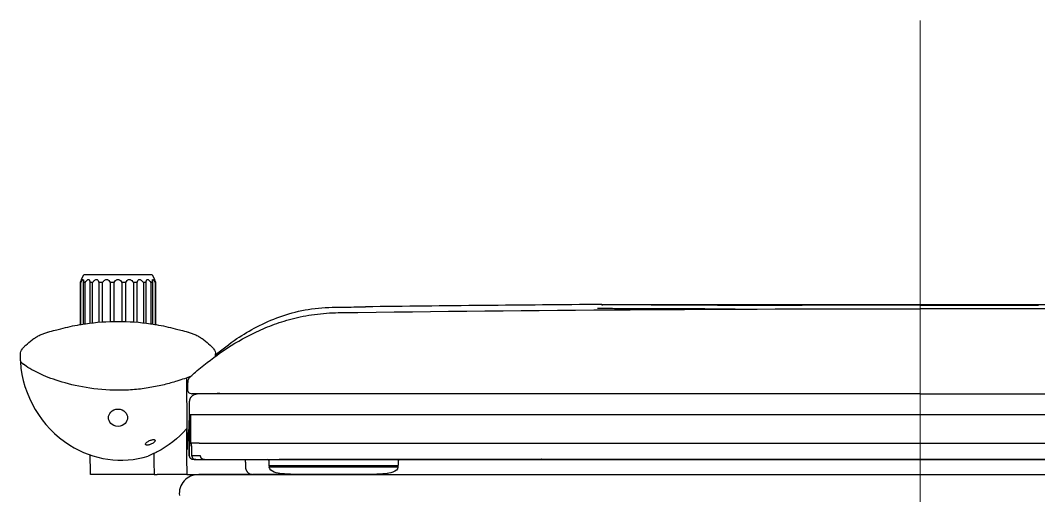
# Model space of a CAD drawing. Header units: millimetres. Extents: x 0 to 1800, y -67 to 2530.
# Drawn here: x 1215.1 to 1483, y 671.1 to 796.2 of the extents above; entities that cross this region are included whole.
import ezdxf
from ezdxf.lldxf.tags import DXFTag

# ---------------------------------------------------------------- set-up
doc = ezdxf.new("R2010")
doc.units = ezdxf.units.MM
for name, color, linetype in [('내부선 및 부속', 4, 'Continuous'), ('외형선', 3, 'Continuous'), ('중심선', 1, 'DASHED')]:
    doc.layers.add(name, color=color, linetype=linetype)
tags = doc.linetypes.add('DASHDOT', pattern=[70, 31, -13, 13, -13]).pattern_tags.tags
tags[10:11] = [DXFTag(74, 4), DXFTag(75, 0), DXFTag(340, '0'), DXFTag(46, 0.0), DXFTag(50, 0.0), DXFTag(44, 0.0), DXFTag(45, 0.0)]
tags[8:9] = [DXFTag(74, 4), DXFTag(75, 0), DXFTag(340, '0'), DXFTag(46, 0.0), DXFTag(50, 0.0), DXFTag(44, 0.0), DXFTag(45, 0.0)]
tags[6:7] = [DXFTag(74, 4), DXFTag(75, 0), DXFTag(340, '0'), DXFTag(46, 0.0), DXFTag(50, 0.0), DXFTag(44, 0.0), DXFTag(45, 0.0)]
tags[4:5] = [DXFTag(74, 4), DXFTag(75, 0), DXFTag(340, '0'), DXFTag(46, 0.0), DXFTag(50, 0.0), DXFTag(44, 0.0), DXFTag(45, 0.0)]
tags = doc.linetypes.add('DASHED', pattern=[25.72, 12.86, -12.86]).pattern_tags.tags
tags[6:7] = [DXFTag(74, 4), DXFTag(75, 0), DXFTag(340, '0'), DXFTag(46, 0.0), DXFTag(50, 0.0), DXFTag(44, 0.0), DXFTag(45, 0.0)]
tags[4:5] = [DXFTag(74, 4), DXFTag(75, 0), DXFTag(340, '0'), DXFTag(46, 0.0), DXFTag(50, 0.0), DXFTag(44, 0.0), DXFTag(45, 0.0)]

msp = doc.modelspace()

# ---------------------------------------------------------------- linework, layer by layer
at = {"layer": '내부선 및 부속', "linetype": 'Continuous'}
for centre, radius, start, end in [((1243.28, 708.15), 28.27, 183.7334, 237.4059), ((1241.52, 705.4), 25, 237.4059, 286.7397)]:
    msp.add_arc(centre, radius, start, end, dxfattribs=at)
for points, degree in [([(1231.16, 727.97), (1231.46, 728.57), (1231.76, 729.17)], 2), ([(1249.76, 729.17), (1250.06, 728.57), (1250.36, 727.97)], 2), ([(1230.81, 727.17), (1230.81, 721.63), (1230.81, 716.09)], 2), ([(1230.98, 716.14), (1230.98, 721.66), (1230.98, 727.17)], 2), ([(1231.7, 727.68), (1231.69, 727.53), (1231.66, 727.35), (1231.61, 727.17)], 3), ([(1231.61, 727.17), (1231.61, 721.7), (1231.61, 716.23)], 2), ([(1231.68, 727.93), (1231.68, 727.94), (1231.67, 727.95), (1231.65, 727.96)], 3), ([(1231.7, 727.89), (1231.71, 727.86), (1231.71, 727.82), (1231.71, 727.77)], 3), ([(1231.71, 727.77), (1231.71, 727.73), (1231.71, 727.68)], 2), ([(1232.1, 716.3), (1232.1, 721.73), (1232.1, 727.17)], 2), ([(1233.31, 727.17), (1233.31, 721.82), (1233.31, 716.46)], 2), ([(1234.08, 716.56), (1234.08, 721.86), (1234.08, 727.17)], 2), ([(1235.74, 727.17), (1235.74, 721.94), (1235.74, 716.72)], 2), ([(1236.7, 716.81), (1236.7, 721.99), (1236.7, 727.17)], 2), ([(1238.66, 727.17), (1238.66, 722.05), (1238.66, 716.92)], 2), ([(1239.73, 716.92), (1239.73, 722.05), (1239.73, 727.17)], 2), ([(1241.78, 727.17), (1241.78, 722.06), (1241.78, 716.96)], 2), ([(1242.85, 716.9), (1242.85, 722.03), (1242.85, 727.17)], 2), ([(1244.81, 727.17), (1244.81, 721.98), (1244.81, 716.8)], 2), ([(1245.77, 716.72), (1245.77, 721.94), (1245.77, 727.17)], 2), ([(1247.43, 727.17), (1247.43, 721.86), (1247.43, 716.56)], 2), ([(1248.2, 716.49), (1248.2, 721.83), (1248.2, 727.17)], 2), ([(1249.41, 727.17), (1249.41, 721.74), (1249.41, 716.32)], 2), ([(1249.81, 727.85), (1249.8, 727.83), (1249.8, 727.8), (1249.8, 727.77)], 3), ([(1249.8, 727.69), (1249.8, 727.73), (1249.8, 727.77)], 2), ([(1249.81, 727.86), (1249.82, 727.91), (1249.83, 727.95), (1249.86, 727.96)], 3), ([(1249.9, 727.17), (1249.85, 727.36), (1249.82, 727.54), (1249.81, 727.69)], 3), ([(1249.9, 716.24), (1249.9, 721.71), (1249.9, 727.17)], 2), ([(1250.53, 727.17), (1250.53, 721.64), (1250.53, 716.12)], 2), ([(1250.7, 716.09), (1250.7, 721.63), (1250.7, 727.17)], 2), ([(1299.82, 720.68), (1301.83, 720.71), (1303.85, 720.73), (1305.86, 720.76)], 3), ([(1367.97, 721.38), (1347.27, 721.23), (1326.56, 721.02), (1305.86, 720.76)], 3), ([(1367.97, 721.38), (1379.59, 721.34), (1391.2, 721.28), (1402.82, 721.2)], 3), ([(1297.1, 720.64), (1298, 720.66), (1298.91, 720.67), (1299.82, 720.68)], 3), ([(1298.75, 719.39), (1298.75, 719.39), (1298.76, 719.34), (1298.76, 719.24)], 3), ([(1298.83, 719.24), (1298.92, 719.24), (1299.02, 719.24), (1299.11, 719.24)], 3), ([(1299.11, 719.24), (1350.03, 719.92), (1400.95, 720.26), (1451.87, 720.26)], 3), ([(1403.12, 720.16), (1385.01, 720.23), (1366.9, 720.29)], 2), ([(1604.62, 719.24), (1553.71, 719.92), (1502.79, 720.26), (1451.87, 720.26)], 3), ([(1215.07, 706.53), (1215.07, 707.23), (1215.08, 707.8), (1215.09, 708.37)], 3), ([(1215.09, 708.37), (1215.09, 708.74), (1215.17, 709.24), (1215.61, 709.73)], 3), ([(1265.91, 709.73), (1266.34, 709.24), (1266.42, 708.74), (1266.43, 708.37)], 3), ([(1266.42, 708.27), (1266.43, 708.31), (1266.43, 708.34), (1266.43, 708.37)], 3), ([(1266.42, 707.76), (1266.42, 707.93), (1266.42, 708.1), (1266.42, 708.27)], 3), ([(1215.07, 706.53), (1215.11, 706.33), (1215.39, 706.03), (1215.89, 705.63)], 3), ([(1220.1, 703.18), (1218.11, 704.14), (1216.71, 704.98), (1215.89, 705.63)], 3), ([(1258.86, 701.97), (1258.85, 702.02), (1258.85, 702.08)], 2), ([(1240.76, 698.78), (1237.83, 698.78), (1235.03, 699.02), (1232.36, 699.49)], 3), ([(1259.02, 683.22), (1258.97, 689.47), (1258.91, 695.72), (1258.86, 701.97)], 3), ([(1260.14, 697.83), (1259.58, 697.83), (1259.13, 698.28), (1259.14, 698.84)], 3), ([(1260.14, 697.83), (1260.14, 697.83), (1260.17, 697.83), (1260.24, 697.83)], 3), ([(1261.63, 697.81), (1261.63, 697.82), (1261.62, 697.83), (1261.62, 697.83)], 3), ([(1259.73, 692.33), (1259.69, 688.83), (1259.65, 685.33)], 2), ([(1262.01, 692.33), (1260.87, 692.33), (1259.73, 692.33)], 2), ([(1259.85, 692.33), (1259.85, 688.58), (1259.85, 684.83)], 2), ([(1263.39, 692.33), (1262.42, 692.33), (1262.08, 692.33), (1262.01, 692.33)], 3), ([(1451.87, 692.33), (1451.62, 692.33), (1451.37, 692.33), (1451.12, 692.33)], 3), ([(1452.61, 692.33), (1452.37, 692.33), (1452.12, 692.33), (1451.87, 692.33)], 3), ([(1258.74, 688.62), (1256.58, 686.14), (1253.99, 684.05), (1251.03, 682.55)], 3), ([(1258.74, 688.62), (1258.78, 684.61), (1258.81, 680.6), (1258.85, 676.58)], 3), ([(1259.59, 681.56), (1259.61, 683.45), (1259.63, 685.33)], 2), ([(1262.13, 684.83), (1260.99, 684.83), (1259.85, 684.83)], 2), ([(1260.19, 681.51), (1260.16, 683.17), (1260.13, 684.83)], 2), ([(1233.53, 676.58), (1233.5, 678.3), (1233.47, 680.02), (1233.44, 681.74)], 3), ([(1250.16, 682.04), (1250.16, 682.04), (1250.15, 682.04), (1250.15, 682.03)], 3), ([(1250.16, 682.12), (1250.19, 680.28), (1250.22, 678.43), (1250.26, 676.58)], 3), ([(1262.48, 681.51), (1261.34, 681.51), (1260.19, 681.51)], 2), ([(1261.21, 680.55), (1260.9, 680.55), (1260.59, 680.55)], 2), ([(1263.53, 680.55), (1263.51, 680.55), (1263.48, 680.55)], 2), ([(1283.15, 680.64), (1451.87, 680.64), (1620.58, 680.64)], 2), ([(1261.19, 680.53), (1262.34, 680.53), (1263.48, 680.53)], 2), ([(1274.24, 680.53), (1274.28, 679.52), (1274.31, 678.51)], 2), ([(1280.55, 678.88), (1280.55, 679.26), (1280.54, 679.65), (1280.53, 680.03)], 3), ([(1280.79, 678.58), (1280.7, 678.59), (1280.55, 678.65), (1280.55, 678.88)], 3), ([(1314.43, 678.88), (1314.43, 678.64), (1314.29, 678.59), (1314.2, 678.58)], 3), ([(1314.27, 678.58), (1314.29, 678.58), (1314.3, 678.58), (1314.32, 678.58)], 3), ([(1314.45, 680.03), (1314.45, 679.65), (1314.44, 679.26), (1314.43, 678.88)], 3), ([(1451.13, 680.53), (1451.38, 680.53), (1451.62, 680.53), (1451.87, 680.53)], 3), ([(1451.87, 680.53), (1452.12, 680.53), (1452.36, 680.53), (1452.61, 680.53)], 3), ([(1258.85, 676.58), (1254.94, 676.58), (1251.03, 676.58)], 2), ([(1258.85, 676.58), (1258.93, 676.58), (1259.02, 676.58), (1259.11, 676.58)], 3), ([(1276.16, 676.58), (1269.14, 676.58), (1262.12, 676.58)], 2), ([(1276.36, 676.58), (1276.33, 676.58), (1276.31, 676.58), (1276.31, 676.58)], 3), ([(1283.07, 676.58), (1283.07, 676.75), (1283.08, 676.92)], 2), ([(1287.61, 676.58), (1287.62, 676.58), (1287.64, 676.58), (1287.66, 676.58)], 3)]:
    msp.add_open_spline(points, degree=degree, dxfattribs=at)
for points, weights, knots in [([(1249.76, 729.17), (1249.76, 729.17), (1240.76, 729.17), (1231.76, 729.17), (1231.76, 729.17)], [1, 0.707106781187, 1, 0.707106781187, 1], [28.274334, 28.274334, 28.274334, 42.411501, 42.411501, 56.548668, 56.548668, 56.548668]), ([(1368.23, 721.08), (1368.23, 721.21), (1368.15, 721.29), (1368.08, 721.38), (1367.97, 721.38)], [1, 0.92292570986, 1, 0.92292570986, 1], [0, 0, 0, 0.5, 0.5, 1, 1, 1]), ([(1259.65, 685.33), (1259.65, 685.02), (1259.92, 684.88), (1260.03, 684.83), (1260.15, 684.83)], [0.875605751243, 0.796724758315, 1, 0.908326593693, 0.874039380607], [0, 0, 0, 0.6160065, 0.6160065, 0.8596675, 0.8596675, 0.8596675])]:
    msp.add_rational_spline(points, weights, degree=2, knots=knots, dxfattribs=at)
for points, knots in [([(1231.12, 727.89), (1231.1, 727.83), (1231.07, 727.76), (1231.03, 727.68), (1230.97, 727.53), (1230.89, 727.35), (1230.81, 727.17)], [-1.062118, -1.062118, -1.062118, -1.062118, -0.690588, -0.690588, -0.690588, 0, 0, 0, 0]), ([(1230.98, 727.17), (1231.09, 727.36), (1231.21, 727.54), (1231.32, 727.69), (1231.37, 727.75), (1231.42, 727.81), (1231.46, 727.86), (1231.51, 727.91), (1231.55, 727.95), (1231.59, 727.96)], [-2.838795, -2.838795, -2.838795, -2.838795, -2.137154, -2.137154, -2.137154, -1.831726, -1.831726, -1.831726, -1.520892, -1.520892, -1.520892, -1.520892]), ([(1232.1, 727.17), (1232.23, 727.36), (1232.38, 727.54), (1232.52, 727.69), (1232.59, 727.75), (1232.66, 727.81), (1232.72, 727.86), (1232.79, 727.91), (1232.86, 727.95), (1232.93, 727.96), (1232.97, 727.97), (1233.02, 727.97), (1233.06, 727.96), (1233.1, 727.94), (1233.13, 727.92), (1233.16, 727.89), (1233.21, 727.83), (1233.24, 727.76), (1233.26, 727.68), (1233.3, 727.53), (1233.32, 727.35), (1233.31, 727.17)], [-2.838795, -2.838795, -2.838795, -2.838795, -2.137154, -2.137154, -2.137154, -1.831726, -1.831726, -1.831726, -1.520892, -1.520892, -1.520892, -1.290884, -1.290884, -1.290884, -1.062118, -1.062118, -1.062118, -0.690588, -0.690588, -0.690588, 0, 0, 0, 0]), ([(1234.08, 727.17), (1234.21, 727.36), (1234.36, 727.54), (1234.54, 727.69), (1234.61, 727.75), (1234.69, 727.81), (1234.77, 727.86), (1234.86, 727.91), (1234.94, 727.95), (1235.03, 727.96), (1235.09, 727.97), (1235.16, 727.97), (1235.21, 727.96), (1235.27, 727.94), (1235.32, 727.92), (1235.37, 727.89), (1235.44, 727.83), (1235.5, 727.76), (1235.55, 727.68), (1235.65, 727.53), (1235.7, 727.35), (1235.74, 727.17)], [-2.838795, -2.838795, -2.838795, -2.838795, -2.137154, -2.137154, -2.137154, -1.831726, -1.831726, -1.831726, -1.520892, -1.520892, -1.520892, -1.290884, -1.290884, -1.290884, -1.062118, -1.062118, -1.062118, -0.690588, -0.690588, -0.690588, 0, 0, 0, 0]), ([(1236.7, 727.17), (1236.83, 727.36), (1236.98, 727.54), (1237.16, 727.69), (1237.23, 727.75), (1237.32, 727.81), (1237.41, 727.86), (1237.5, 727.91), (1237.59, 727.95), (1237.69, 727.96), (1237.76, 727.97), (1237.84, 727.97), (1237.91, 727.96), (1237.98, 727.94), (1238.04, 727.92), (1238.1, 727.89), (1238.2, 727.83), (1238.28, 727.76), (1238.35, 727.68), (1238.49, 727.53), (1238.58, 727.35), (1238.66, 727.17)], [-2.838795, -2.838795, -2.838795, -2.838795, -2.137154, -2.137154, -2.137154, -1.831726, -1.831726, -1.831726, -1.520892, -1.520892, -1.520892, -1.290884, -1.290884, -1.290884, -1.062118, -1.062118, -1.062118, -0.690588, -0.690588, -0.690588, 0, 0, 0, 0]), ([(1239.73, 727.17), (1239.84, 727.36), (1239.97, 727.54), (1240.13, 727.69), (1240.2, 727.75), (1240.28, 727.81), (1240.37, 727.86), (1240.45, 727.91), (1240.55, 727.95), (1240.65, 727.96), (1240.73, 727.97), (1240.81, 727.97), (1240.88, 727.96), (1240.96, 727.94), (1241.03, 727.92), (1241.1, 727.89), (1241.21, 727.83), (1241.3, 727.76), (1241.39, 727.68), (1241.55, 727.53), (1241.68, 727.35), (1241.78, 727.17)], [-2.838795, -2.838795, -2.838795, -2.838795, -2.137154, -2.137154, -2.137154, -1.831726, -1.831726, -1.831726, -1.520892, -1.520892, -1.520892, -1.290884, -1.290884, -1.290884, -1.062118, -1.062118, -1.062118, -0.690588, -0.690588, -0.690588, 0, 0, 0, 0]), ([(1242.85, 727.17), (1242.93, 727.36), (1243.03, 727.54), (1243.16, 727.69), (1243.22, 727.75), (1243.29, 727.81), (1243.37, 727.86), (1243.44, 727.91), (1243.53, 727.95), (1243.63, 727.96), (1243.7, 727.97), (1243.77, 727.97), (1243.84, 727.96), (1243.92, 727.94), (1243.99, 727.92), (1244.06, 727.89), (1244.17, 727.83), (1244.27, 727.76), (1244.36, 727.68), (1244.54, 727.53), (1244.68, 727.35), (1244.81, 727.17)], [-2.838795, -2.838795, -2.838795, -2.838795, -2.137154, -2.137154, -2.137154, -1.831726, -1.831726, -1.831726, -1.520892, -1.520892, -1.520892, -1.290884, -1.290884, -1.290884, -1.062118, -1.062118, -1.062118, -0.690588, -0.690588, -0.690588, 0, 0, 0, 0]), ([(1245.77, 727.17), (1245.81, 727.36), (1245.87, 727.54), (1245.96, 727.69), (1246, 727.75), (1246.05, 727.81), (1246.11, 727.86), (1246.17, 727.91), (1246.24, 727.95), (1246.32, 727.96), (1246.38, 727.97), (1246.44, 727.97), (1246.5, 727.96), (1246.57, 727.94), (1246.63, 727.92), (1246.69, 727.89), (1246.8, 727.83), (1246.89, 727.76), (1246.98, 727.68), (1247.15, 727.53), (1247.3, 727.35), (1247.43, 727.17)], [-2.838795, -2.838795, -2.838795, -2.838795, -2.137154, -2.137154, -2.137154, -1.831726, -1.831726, -1.831726, -1.520892, -1.520892, -1.520892, -1.290884, -1.290884, -1.290884, -1.062118, -1.062118, -1.062118, -0.690588, -0.690588, -0.690588, 0, 0, 0, 0]), ([(1248.2, 727.17), (1248.19, 727.36), (1248.21, 727.54), (1248.25, 727.69), (1248.27, 727.75), (1248.3, 727.81), (1248.33, 727.86), (1248.37, 727.91), (1248.41, 727.95), (1248.47, 727.96), (1248.51, 727.97), (1248.55, 727.97), (1248.6, 727.96), (1248.65, 727.94), (1248.7, 727.92), (1248.75, 727.89), (1248.83, 727.83), (1248.92, 727.76), (1248.99, 727.68), (1249.14, 727.53), (1249.28, 727.35), (1249.41, 727.17)], [-2.838795, -2.838795, -2.838795, -2.838795, -2.137154, -2.137154, -2.137154, -1.831726, -1.831726, -1.831726, -1.520892, -1.520892, -1.520892, -1.290884, -1.290884, -1.290884, -1.062118, -1.062118, -1.062118, -0.690588, -0.690588, -0.690588, 0, 0, 0, 0]), ([(1249.93, 727.96), (1249.96, 727.94), (1249.99, 727.92), (1250.02, 727.89), (1250.08, 727.83), (1250.14, 727.76), (1250.2, 727.68), (1250.31, 727.53), (1250.42, 727.35), (1250.53, 727.17)], [-1.290884, -1.290884, -1.290884, -1.290884, -1.062118, -1.062118, -1.062118, -0.690588, -0.690588, -0.690588, 0, 0, 0, 0]), ([(1250.7, 727.17), (1250.62, 727.36), (1250.54, 727.54), (1250.48, 727.69), (1250.45, 727.75), (1250.42, 727.81), (1250.4, 727.86), (1250.38, 727.91), (1250.36, 727.95), (1250.36, 727.96)], [-2.838795, -2.838795, -2.838795, -2.838795, -2.137154, -2.137154, -2.137154, -1.831726, -1.831726, -1.831726, -1.520892, -1.520892, -1.520892, -1.520892]), ([(1367.97, 721.39), (1381.13, 721.39), (1394.3, 721.39), (1407.46, 721.39), (1422.26, 721.39), (1437.07, 721.39), (1451.87, 721.39)], [-83.897999, -83.897999, -83.897999, -83.897999, -44.409947, -44.409947, -44.409947, 0, 0, 0, 0]), ([(1402.82, 721.2), (1404.72, 721.19), (1407.41, 721.18), (1410.52, 721.18), (1413.62, 721.18), (1417.2, 721.19), (1420.74, 721.2)], [0, 0, 0, 0, 10.776795, 10.776795, 10.776795, 21.551577, 21.551577, 21.551577, 21.551577]), ([(1451.87, 721.24), (1451.67, 721.24), (1451.47, 721.24), (1451.27, 721.24), (1450.47, 721.24), (1449.67, 721.24), (1448.87, 721.24), (1445.67, 721.24), (1442.47, 721.23), (1439.27, 721.23), (1433.09, 721.22), (1426.92, 721.21), (1420.74, 721.2)], [0, 0, 0, 0, 0.6, 0.6, 0.6, 3, 3, 3, 12.600001, 12.600001, 12.600001, 31.130666, 31.130666, 31.130666, 31.130666]), ([(1451.87, 721.39), (1466.67, 721.39), (1481.48, 721.39), (1496.28, 721.39), (1509.01, 721.39), (1521.75, 721.39), (1534.48, 721.39)], [-83.698952, -83.698952, -83.698952, -83.698952, -39.289465, -39.289465, -39.289465, -1.082768, -1.082768, -1.082768, -1.082768]), ([(1451.87, 721.24), (1458.05, 721.24), (1464.22, 721.23), (1470.4, 721.22), (1473.6, 721.22), (1476.8, 721.21), (1480, 721.2), (1480.8, 721.2), (1481.6, 721.2), (1482.4, 721.2), (1482.6, 721.2), (1482.8, 721.2), (1483, 721.2)], [-1, -1, -1, -1, -0.404746, -0.404746, -0.404746, -0.096368, -0.096368, -0.096368, -0.019274, -0.019274, -0.019274, 0, 0, 0, 0]), ([(1261.6, 703.96), (1263.87, 705.88), (1266.2, 707.67), (1268.68, 709.33), (1271.14, 710.99), (1273.78, 712.55), (1276.67, 713.94), (1278.14, 714.65), (1279.67, 715.31), (1281.3, 715.93), (1282.94, 716.55), (1284.7, 717.12), (1286.56, 717.6), (1288.42, 718.08), (1290.42, 718.49), (1292.48, 718.77), (1294.56, 719.05), (1296.67, 719.21), (1298.83, 719.24)], [0, 0, 0, 0, 12.517139, 12.517139, 12.517139, 25.040997, 25.040997, 25.040997, 31.345452, 31.345452, 31.345452, 37.749688, 37.749688, 37.749688, 44.204656, 44.204656, 44.204656, 50.653867, 50.653867, 50.653867, 50.653867]), ([(1266.43, 708.11), (1268.11, 709.53), (1269.99, 710.99), (1275.34, 714.59), (1279.04, 716.62), (1285.45, 718.91), (1287.66, 719.51), (1292.27, 720.37), (1294.68, 720.61), (1297.1, 720.64)], [-38.122276, -38.122276, -38.122276, -38.122276, -28.976057, -28.976057, -14.488029, -14.488029, -7.244014, -7.244014, 0, 0, 0, 0]), ([(1222.06, 714.01), (1222.15, 714.04), (1222.23, 714.06), (1222.32, 714.09), (1222.97, 714.27), (1223.61, 714.45), (1224.26, 714.63), (1224.74, 714.76), (1225.22, 714.89), (1225.71, 715.01), (1227.35, 715.42), (1229.02, 715.78), (1230.7, 716.07), (1231.21, 716.16), (1231.72, 716.24), (1232.24, 716.32), (1235.05, 716.73), (1237.86, 716.93), (1240.76, 716.93)], [2.322019, 2.322019, 2.322019, 2.322019, 2.595524, 2.595524, 2.595524, 4.658386, 4.658386, 4.658386, 6.190079, 6.190079, 6.190079, 11.439051, 11.439051, 11.439051, 13.028566, 13.028566, 13.028566, 21.6548, 21.6548, 21.6548, 21.6548]), ([(1240.76, 716.93), (1243.66, 716.93), (1246.46, 716.73), (1249.28, 716.32), (1249.8, 716.24), (1250.31, 716.16), (1250.82, 716.07), (1252.49, 715.78), (1254.17, 715.42), (1255.81, 715.01), (1256.29, 714.89), (1256.78, 714.76), (1257.26, 714.63), (1257.91, 714.45), (1258.55, 714.27), (1259.2, 714.09), (1259.28, 714.06), (1259.37, 714.04), (1259.46, 714.01)], [0.156898, 0.156898, 0.156898, 0.156898, 8.781477, 8.781477, 8.781477, 10.370992, 10.370992, 10.370992, 15.619964, 15.619964, 15.619964, 17.151657, 17.151657, 17.151657, 19.214519, 19.214519, 19.214519, 19.487872, 19.487872, 19.487872, 19.487872]), ([(1215.61, 709.73), (1215.8, 709.94), (1216, 710.16), (1216.22, 710.38), (1216.32, 710.49), (1216.43, 710.59), (1216.53, 710.69), (1217.03, 711.18), (1217.57, 711.65), (1218.17, 712.08), (1218.46, 712.3), (1218.76, 712.5), (1219.07, 712.69), (1219.38, 712.88), (1219.7, 713.06), (1220.03, 713.23), (1220.35, 713.39), (1220.69, 713.54), (1221.03, 713.67), (1221.37, 713.8), (1221.71, 713.91), (1222.06, 714.01)], [0.894899, 0.894899, 0.894899, 0.894899, 1.935873, 1.935873, 1.935873, 2.424554, 2.424554, 2.424554, 4.752176, 4.752176, 4.752176, 5.893091, 5.893091, 5.893091, 7.022914, 7.022914, 7.022914, 8.142688, 8.142688, 8.142688, 9.253537, 9.253537, 9.253537, 9.253537]), ([(1259.46, 714.01), (1259.81, 713.91), (1260.15, 713.8), (1260.49, 713.67), (1260.83, 713.54), (1261.16, 713.39), (1261.49, 713.23), (1261.82, 713.06), (1262.14, 712.88), (1262.45, 712.69), (1262.76, 712.5), (1263.06, 712.3), (1263.35, 712.08), (1263.95, 711.65), (1264.49, 711.18), (1264.99, 710.69), (1265.09, 710.59), (1265.19, 710.49), (1265.29, 710.38), (1265.52, 710.16), (1265.71, 709.94), (1265.9, 709.73)], [19.381121, 19.381121, 19.381121, 19.381121, 20.491981, 20.491981, 20.491981, 21.611755, 21.611755, 21.611755, 22.741578, 22.741578, 22.741578, 23.882493, 23.882493, 23.882493, 26.210115, 26.210115, 26.210115, 26.698796, 26.698796, 26.698796, 27.739774, 27.739774, 27.739774, 27.739774]), ([(1232.36, 699.49), (1229.75, 699.95), (1227.34, 700.54), (1223.19, 701.83), (1221.46, 702.51), (1220.1, 703.18)], [0, 0, 0, 0, 8.790068, 8.790068, 17.580136, 17.580136, 17.580136, 17.580136]), ([(1259.98, 702.52), (1258.9, 702.07), (1257.66, 701.62), (1255.21, 700.86), (1254.09, 700.55), (1251.73, 699.98), (1250.48, 699.72), (1249.16, 699.49)], [-14.69656, -14.69656, -14.69656, -14.69656, -8.775836, -8.775836, -4.387918, -4.387918, 0, 0, 0, 0]), ([(1259.17, 700.95), (1259.18, 701.27), (1259.27, 701.61), (1259.62, 702.24), (1259.72, 702.29), (1259.94, 702.51), (1259.94, 702.51), (1260.49, 703.01), (1260.99, 703.45), (1261.6, 703.96)], [0.000005, 0.000005, 0.000005, 0.000005, 0.860874, 0.860874, 1.959141, 1.959141, 4.014276, 4.014276, 7.046149, 7.046149, 7.046149, 7.046149]), ([(1249.16, 699.49), (1247.85, 699.26), (1246.49, 699.08), (1243.68, 698.84), (1242.21, 698.78), (1240.77, 698.78)], [-8.726038, -8.726038, -8.726038, -8.726038, -4.366164, -4.366164, -0.006291, -0.006291, -0.006291, -0.006291]), ([(1259.14, 698.84), (1259.15, 699.31), (1259.16, 699.77), (1259.16, 700.24), (1259.17, 700.47), (1259.17, 700.71), (1259.18, 700.95)], [-2.111488, -2.111488, -2.111488, -2.111488, -0.715176, -0.715176, -0.715176, 0, 0, 0, 0]), ([(1259.49, 687.59), (1259.5, 688.42), (1259.51, 689.25), (1259.52, 690.08), (1259.52, 690.51), (1259.53, 690.94), (1259.53, 691.37), (1259.54, 691.58), (1259.54, 691.8), (1259.54, 692.01), (1259.54, 692.12), (1259.54, 692.22), (1259.55, 692.33), (1259.55, 692.39), (1259.55, 692.44), (1259.55, 692.49), (1259.55, 692.55), (1259.55, 692.6), (1259.55, 692.65), (1259.56, 693.52), (1259.57, 694.36), (1259.59, 694.96), (1259.59, 695.26), (1259.6, 695.5), (1259.6, 695.67), (1259.61, 695.78), (1259.61, 695.81), (1259.61, 695.9), (1259.62, 695.94), (1259.62, 695.99), (1259.63, 696.06), (1259.65, 696.21), (1259.7, 696.42), (1259.76, 696.58), (1259.86, 696.83), (1260.02, 697.06), (1260.21, 697.25)], [0.080164, 0.080164, 0.080164, 0.080164, 2.572338, 2.572338, 2.572338, 3.858507, 3.858507, 3.858507, 4.501592, 4.501592, 4.501592, 4.823134, 4.823134, 4.823134, 4.983905, 4.983905, 4.983905, 5.14545, 5.14545, 5.14545, 7.808486, 7.808486, 7.808486, 9.123097, 9.123097, 9.123097, 9.787764, 9.787764, 9.787764, 10.154447, 10.154447, 10.154447, 10.734528, 10.734528, 10.734528, 11.556628, 11.556628, 11.556628, 11.556628]), ([(1262.59, 697.83), (1262.44, 697.83), (1262.3, 697.83), (1262.15, 697.83), (1262.03, 697.83), (1261.92, 697.83), (1261.8, 697.83), (1261.76, 697.83), (1261.72, 697.83), (1261.68, 697.83), (1261.29, 697.83), (1260.91, 697.83), (1260.52, 697.83), (1260.42, 697.83), (1260.33, 697.83), (1260.23, 697.83)], [0, 0, 0, 0, 48.821604, 48.821604, 48.821604, 87.480396, 87.480396, 87.480396, 101.10966, 101.10966, 101.10966, 229.10966, 229.10966, 229.10966, 261.10966, 261.10966, 261.10966, 261.10966]), ([(1260.25, 697.28), (1260.43, 697.46), (1260.65, 697.59), (1260.88, 697.69), (1261.12, 697.78), (1261.37, 697.83), (1261.62, 697.83)], [11.609985, 11.609985, 11.609985, 11.609985, 12.373526, 12.373526, 12.373526, 13.127127, 13.127127, 13.127127, 13.127127]), ([(1263.97, 697.83), (1263.61, 697.83), (1263.33, 697.83), (1263.13, 697.83), (1262.93, 697.83), (1262.79, 697.83), (1262.7, 697.83), (1262.65, 697.83), (1262.61, 697.83), (1262.59, 697.83)], [0, 0, 0, 0, 8.760604, 8.760604, 8.760604, 17.518871, 17.518871, 17.518871, 23.558622, 23.558622, 23.558622, 23.558622]), ([(1451.87, 697.83), (1440.36, 697.83), (1428.99, 697.83), (1406.51, 697.83), (1395.37, 697.83), (1374.12, 697.83), (1363.91, 697.83), (1349.24, 697.83), (1344.43, 697.83), (1335.22, 697.83), (1330.79, 697.83), (1318.03, 697.83), (1310.22, 697.83), (1299.58, 697.83), (1296.22, 697.83), (1290.01, 697.83), (1287.13, 697.83), (1279.18, 697.83), (1274.77, 697.83), (1267.85, 697.83), (1265.4, 697.83), (1263.97, 697.83)], [0, 0, 0, 0, 34.276918, 34.276918, 68.553835, 68.553835, 102.830753, 102.830753, 119.969212, 119.969212, 137.107671, 137.107671, 171.384589, 171.384589, 188.523047, 188.523047, 205.661506, 205.661506, 239.938424, 239.938424, 274.215342, 274.215342, 274.215342, 274.215342]), ([(1267.49, 698.01), (1267.37, 697.99), (1267.26, 697.97), (1267.15, 697.96), (1266.96, 697.93), (1266.8, 697.9), (1266.65, 697.87)], [0, 0, 0, 0, 2.257415, 2.257415, 2.257415, 6.167308, 6.167308, 6.167308, 6.167308]), ([(1451.87, 697.83), (1463.37, 697.83), (1474.74, 697.83), (1497.23, 697.83), (1508.37, 697.83), (1529.62, 697.83), (1539.82, 697.83), (1554.5, 697.83), (1559.3, 697.83), (1568.52, 697.83), (1572.95, 697.83), (1585.71, 697.83), (1593.52, 697.83), (1604.16, 697.83), (1607.51, 697.83), (1613.73, 697.83), (1616.61, 697.83), (1624.56, 697.83), (1628.96, 697.83), (1635.89, 697.83), (1638.34, 697.83), (1639.77, 697.83)], [-274.215342, -274.215342, -274.215342, -274.215342, -239.938424, -239.938424, -205.661506, -205.661506, -171.384589, -171.384589, -154.24613, -154.24613, -137.107671, -137.107671, -102.830753, -102.830753, -85.692294, -85.692294, -68.553835, -68.553835, -34.276918, -34.276918, 0, 0, 0, 0]), ([(1238.26, 691.58), (1238.26, 692.1), (1238.45, 692.62), (1239.27, 693.5), (1239.98, 693.85), (1240.76, 693.86)], [4.784604, 4.784604, 4.784604, 4.784604, 7.169, 7.169, 9.558667, 9.558667, 9.558667, 9.558667]), ([(1240.76, 689.28), (1239.98, 689.28), (1239.28, 689.64), (1238.45, 690.52), (1238.26, 691.05), (1238.26, 691.57)], [0, 0, 0, 0, 2.389665, 2.389665, 4.779332, 4.779332, 4.779332, 4.779332]), ([(1240.76, 693.86), (1241.53, 693.86), (1242.24, 693.51), (1243.07, 692.63), (1243.26, 692.1), (1243.26, 691.58)], [0, 0, 0, 0, 2.393618, 2.393618, 4.782576, 4.782576, 4.782576, 4.782576]), ([(1243.26, 691.57), (1243.26, 691.05), (1243.07, 690.52), (1242.24, 689.63), (1241.53, 689.28), (1240.76, 689.28)], [4.787235, 4.787235, 4.787235, 4.787235, 7.180853, 7.180853, 9.574468, 9.574468, 9.574468, 9.574468]), ([(1451.12, 692.33), (1439.92, 692.33), (1428.73, 692.33), (1406.45, 692.33), (1395.38, 692.33), (1373.96, 692.33), (1363.62, 692.33), (1344.01, 692.33), (1334.74, 692.33), (1317.58, 692.33), (1309.68, 692.33), (1295.52, 692.33), (1289.26, 692.33), (1278.56, 692.33), (1274.14, 692.33), (1267.26, 692.33), (1264.81, 692.33), (1263.39, 692.33)], [-274.379303, -274.379303, -274.379303, -274.379303, -240.734287, -240.734287, -206.343675, -206.343675, -171.953062, -171.953062, -137.56245, -137.56245, -103.171837, -103.171837, -68.781225, -68.781225, -34.390612, -34.390612, 0, 0, 0, 0]), ([(1640.35, 692.33), (1638.93, 692.33), (1636.48, 692.33), (1629.6, 692.33), (1625.17, 692.33), (1614.48, 692.33), (1608.21, 692.33), (1594.05, 692.33), (1586.16, 692.33), (1569, 692.33), (1559.73, 692.33), (1540.12, 692.33), (1529.78, 692.33), (1508.36, 692.33), (1497.29, 692.33), (1475.01, 692.33), (1463.81, 692.33), (1452.61, 692.33)], [-274.379303, -274.379303, -274.379303, -274.379303, -239.988691, -239.988691, -205.598078, -205.598078, -171.207466, -171.207466, -136.816853, -136.816853, -102.426241, -102.426241, -68.035628, -68.035628, -33.645016, -33.645016, 0, 0, 0, 0]), ([(1259.02, 683.22), (1259, 685.45), (1259.3, 687.63), (1259.66, 689.91), (1259.69, 690.05), (1259.71, 690.19)], [0, 0, 0, 0, 6.685953, 6.685953, 7.128298, 7.128298, 7.128298, 7.128298]), ([(1259.5, 681.56), (1259.49, 681.64), (1259.5, 681.59), (1259.48, 682.1), (1259.48, 682.55), (1259.48, 683.18), (1259.47, 684.25), (1259.48, 685.77), (1259.49, 687.57)], [2.516896, 2.516896, 2.516896, 2.516896, 4.910319, 4.910319, 7.975623, 7.975623, 7.975623, 13.978822, 13.978822, 13.978822, 13.978822]), ([(1248.01, 684.6), (1248.01, 684.67), (1248.04, 684.75), (1248.09, 684.83), (1248.15, 684.92), (1248.24, 685.01), (1248.35, 685.1), (1248.45, 685.18), (1248.57, 685.27), (1248.7, 685.35), (1248.82, 685.42), (1248.95, 685.48), (1249.09, 685.54), (1249.2, 685.6), (1249.33, 685.65), (1249.45, 685.69), (1249.57, 685.72), (1249.69, 685.75), (1249.79, 685.77), (1249.9, 685.79), (1250.01, 685.81), (1250.1, 685.81), (1250.2, 685.8), (1250.28, 685.79), (1250.34, 685.77), (1250.41, 685.74), (1250.45, 685.71), (1250.48, 685.66), (1250.5, 685.63), (1250.51, 685.6), (1250.51, 685.56)], [-8.51804, -8.51804, -8.51804, -8.51804, -7.993593, -7.993593, -7.993593, -7.440777, -7.440777, -7.440777, -6.932054, -6.932054, -6.932054, -6.482026, -6.482026, -6.482026, -6.083252, -6.083252, -6.083252, -5.714485, -5.714485, -5.714485, -5.343827, -5.343827, -5.343827, -4.940103, -4.940103, -4.940103, -4.538471, -4.538471, -4.538471, -4.261668, -4.261668, -4.261668, -4.261668]), ([(1250.51, 685.56), (1250.51, 685.52), (1250.5, 685.48), (1250.48, 685.44), (1250.45, 685.36), (1250.38, 685.26), (1250.29, 685.17), (1250.21, 685.08), (1250.1, 684.99), (1249.98, 684.9), (1249.87, 684.83), (1249.74, 684.75), (1249.61, 684.68), (1249.49, 684.62), (1249.36, 684.57), (1249.23, 684.52), (1249.11, 684.47), (1248.99, 684.44), (1248.88, 684.41), (1248.76, 684.38), (1248.65, 684.36), (1248.55, 684.36), (1248.44, 684.35), (1248.35, 684.35), (1248.27, 684.37), (1248.18, 684.38), (1248.11, 684.41), (1248.07, 684.45), (1248.03, 684.49), (1248.01, 684.54), (1248.01, 684.6)], [-4.261668, -4.261668, -4.261668, -4.261668, -3.988843, -3.988843, -3.988843, -3.42166, -3.42166, -3.42166, -2.890778, -2.890778, -2.890778, -2.419934, -2.419934, -2.419934, -2.005244, -2.005244, -2.005244, -1.627429, -1.627429, -1.627429, -1.258279, -1.258279, -1.258279, -0.863144, -0.863144, -0.863144, -0.430176, -0.430176, -0.430176, 0, 0, 0, 0]), ([(1262.13, 684.83), (1262.15, 684.83), (1262.22, 684.83), (1262.35, 684.83), (1262.45, 684.83), (1262.59, 684.83), (1262.78, 684.83), (1262.97, 684.83), (1263.21, 684.83), (1263.5, 684.83)], [-23.609752, -23.609752, -23.609752, -23.609752, -14.514395, -14.514395, -14.514395, -7.26313, -7.26313, -7.26313, 0, 0, 0, 0]), ([(1263.5, 684.83), (1264.89, 684.83), (1267.41, 684.83), (1274.26, 684.83), (1278.63, 684.83), (1289.27, 684.83), (1295.58, 684.83), (1309.63, 684.83), (1317.42, 684.83), (1330.25, 684.83), (1334.75, 684.83), (1343.96, 684.83), (1348.69, 684.83), (1363.26, 684.83), (1373.47, 684.83), (1389.54, 684.83), (1395.01, 684.83), (1406, 684.83), (1411.54, 684.83), (1428.28, 684.83), (1439.61, 684.83), (1451.12, 684.83)], [-274.155166, -274.155166, -274.155166, -274.155166, -239.88577, -239.88577, -205.616374, -205.616374, -171.346979, -171.346979, -137.077583, -137.077583, -119.942885, -119.942885, -102.808187, -102.808187, -68.538791, -68.538791, -51.404094, -51.404094, -34.269396, -34.269396, 0, 0, 0, 0]), ([(1451.12, 684.83), (1451.18, 684.83), (1451.25, 684.83), (1451.31, 684.83), (1451.37, 684.83), (1451.44, 684.83), (1451.5, 684.83), (1451.62, 684.83), (1451.75, 684.83), (1451.87, 684.83)], [-0.7485181, -0.7485181, -0.7485181, -0.7485181, -0.5593958, -0.5593958, -0.5593958, -0.3702735, -0.3702735, -0.3702735, 0, 0, 0, 0]), ([(1451.87, 684.83), (1451.93, 684.83), (1451.99, 684.83), (1452.06, 684.83), (1452.12, 684.83), (1452.18, 684.83), (1452.24, 684.83), (1452.37, 684.83), (1452.49, 684.83), (1452.62, 684.83)], [-0.7485143, -0.7485143, -0.7485143, -0.7485143, -0.5603893, -0.5603893, -0.5603893, -0.3722869, -0.3722869, -0.3722869, 0, 0, 0, 0]), ([(1452.62, 684.83), (1464.13, 684.83), (1475.65, 684.83), (1498.04, 684.83), (1508.96, 684.83), (1530.26, 684.83), (1540.67, 684.83), (1560.1, 684.83), (1569.24, 684.83), (1582.07, 684.83), (1586.22, 684.83), (1594.06, 684.83), (1597.77, 684.83), (1608.28, 684.83), (1614.47, 684.83), (1622.49, 684.83), (1624.94, 684.83), (1629.32, 684.83), (1631.27, 684.83), (1636.37, 684.83), (1638.84, 684.83), (1640.23, 684.83)], [-274.142422, -274.142422, -274.142422, -274.142422, -239.873324, -239.873324, -205.604226, -205.604226, -171.335128, -171.335128, -137.066029, -137.066029, -119.93148, -119.93148, -102.796931, -102.796931, -68.527833, -68.527833, -51.393284, -51.393284, -34.258735, -34.258735, 0, 0, 0, 0]), ([(1251.03, 682.55), (1250.74, 682.4), (1250.45, 682.26), (1250.16, 682.12), (1250.15, 682.12), (1250.13, 682.11), (1250.12, 682.11), (1249.65, 681.89), (1249.19, 681.68), (1248.72, 681.46)], [-0.969614, -0.969614, -0.969614, -0.969614, 0, 0, 0, 0.040846, 0.040846, 0.040846, 1.585774, 1.585774, 1.585774, 1.585774]), ([(1263.52, 680.53), (1263.58, 680.53), (1263.7, 680.53), (1263.91, 680.53), (1264.09, 680.53), (1264.33, 680.53), (1264.67, 680.53), (1264.73, 680.53), (1264.79, 680.53), (1264.85, 680.53)], [-20.751185, -20.751185, -20.751185, -20.751185, -10.522029, -10.522029, -10.522029, -1.518814, -1.518814, -1.518814, 0, 0, 0, 0]), ([(1264.85, 680.53), (1266.27, 680.53), (1268.69, 680.53), (1273.75, 680.53), (1275.68, 680.53), (1280.03, 680.53), (1282.47, 680.53), (1290.43, 680.53), (1296.58, 680.53), (1307.01, 680.53), (1310.69, 680.53), (1318.47, 680.53), (1322.59, 680.53), (1335.33, 680.53), (1344.41, 680.53), (1363.71, 680.53), (1374.04, 680.53), (1395.19, 680.53), (1406.04, 680.53), (1428.26, 680.53), (1439.7, 680.53), (1451.13, 680.53)], [-272.182171, -272.182171, -272.182171, -272.182171, -238.1594, -238.1594, -221.148014, -221.148014, -204.136628, -204.136628, -170.113856, -170.113856, -153.10247, -153.10247, -136.091084, -136.091084, -102.068312, -102.068312, -68.04554, -68.04554, -34.022768, -34.022768, 0, 0, 0, 0]), ([(1280.53, 680.03), (1280.53, 680.17), (1280.48, 680.29), (1280.29, 680.42), (1280.12, 680.49), (1280.03, 680.53)], [0.0000623, 0.0000623, 0.0000623, 0.0000623, 0.4485982, 0.4485982, 0.772042, 0.772042, 0.772042, 0.772042]), ([(1308.61, 678.88), (1306.93, 678.88), (1303.01, 678.88), (1296.28, 678.88), (1289.74, 678.88), (1284.38, 678.88), (1281.21, 678.88), (1280.55, 678.88), (1280.55, 678.88)], [-64.015947, -64.015947, -64.015947, -64.015947, -56.013873, -48.011799, -40.009724, -32.00765, -24.005575, -17.418964, -17.418964, -17.418964, -17.418964]), ([(1287.56, 676.59), (1286.54, 676.65), (1284.65, 676.75), (1283.04, 676.9), (1280.56, 677.24), (1280.56, 678.58)], [0.184545, 0.184545, 0.184545, 0.184545, 5.106223, 5.106223, 8.531898, 8.531898, 8.531898, 8.531898]), ([(1308.61, 678.58), (1308.29, 678.58), (1307.65, 678.58), (1306.7, 678.58), (1305.78, 678.58), (1304.91, 678.58), (1304.07, 678.58), (1303.28, 678.58), (1302.52, 678.58), (1301.77, 678.58), (1301, 678.58), (1300.18, 678.58), (1299.28, 678.58), (1298.36, 678.58), (1297.45, 678.58), (1296.59, 678.58), (1295.77, 678.58), (1294.96, 678.58), (1294.13, 678.58), (1293.27, 678.58), (1292.35, 678.58), (1291.39, 678.58), (1290.37, 678.58), (1289.31, 678.58), (1288.21, 678.58), (1287.06, 678.58), (1285.89, 678.58), (1284.75, 678.58), (1283.73, 678.58), (1282.87, 678.58), (1282.2, 678.58), (1281.68, 678.58), (1281.29, 678.58), (1281.01, 678.58), (1280.8, 678.58), (1280.71, 678.58), (1280.67, 678.58)], [-63.017838, -63.017838, -63.017838, -63.017838, -62.17289, -61.360037, -60.592336, -59.850692, -59.120193, -58.399839, -57.704017, -57.011321, -56.268281, -55.430664, -54.474221, -53.42479, -52.370146, -51.345322, -50.333656, -49.303789, -48.216375, -47.032192, -45.714479, -44.250481, -42.640568, -40.882805, -38.942815, -36.757043, -34.294265, -31.657922, -28.99036, -26.460383, -24.214682, -22.237436, -20.458868, -18.836451, -17.364208, -16.039445, -16.039445, -16.039445, -16.039445]), ([(1314.43, 678.58), (1314.43, 677.24), (1311.95, 676.9), (1310.33, 676.75), (1308.45, 676.65), (1307.43, 676.59)], [0.02714, 0.02714, 0.02714, 0.02714, 3.452816, 3.452816, 8.374491, 8.374491, 8.374491, 8.374491]), ([(1314.43, 678.88), (1314.43, 678.88), (1314.34, 678.88), (1313.05, 678.88), (1310.28, 678.88), (1308.61, 678.88)], [-17.423374, -17.423374, -17.423374, -17.423374, -16.006663, -8.003331, 0, 0, 0, 0]), ([(1314.27, 678.58), (1314.23, 678.58), (1314.14, 678.58), (1313.94, 678.58), (1313.69, 678.58), (1313.42, 678.58), (1313.13, 678.58), (1312.81, 678.58), (1312.45, 678.58), (1312.03, 678.58), (1311.53, 678.58), (1310.96, 678.58), (1310.29, 678.58), (1309.5, 678.58), (1308.91, 678.58), (1308.61, 678.58)], [-10.691803, -10.691803, -10.691803, -10.691803, -9.642382, -8.59205, -7.619255, -6.75796, -5.996226, -5.293567, -4.594801, -3.875654, -3.146593, -2.405349, -1.637795, -0.825688, 0, 0, 0, 0]), ([(1314.95, 680.53), (1314.87, 680.49), (1314.69, 680.42), (1314.51, 680.29), (1314.46, 680.17), (1314.45, 680.03)], [0.0000114, 0.0000114, 0.0000114, 0.0000114, 0.3235332, 0.3235332, 0.7721799, 0.7721799, 0.7721799, 0.7721799]), ([(1452.61, 680.53), (1464.04, 680.53), (1475.47, 680.53), (1497.7, 680.53), (1508.54, 680.53), (1529.7, 680.53), (1540.03, 680.53), (1559.33, 680.53), (1568.41, 680.53), (1581.15, 680.53), (1585.26, 680.53), (1593.04, 680.53), (1596.72, 680.53), (1607.16, 680.53), (1613.31, 680.53), (1621.27, 680.53), (1623.7, 680.53), (1628.05, 680.53), (1629.98, 680.53), (1635.05, 680.53), (1637.47, 680.53), (1638.88, 680.53)], [-272.182171, -272.182171, -272.182171, -272.182171, -238.159403, -238.159403, -204.136631, -204.136631, -170.113859, -170.113859, -136.091087, -136.091087, -119.079702, -119.079702, -102.068316, -102.068316, -68.045544, -68.045544, -51.034158, -51.034158, -34.022772, -34.022772, 0, 0, 0, 0]), ([(1250.26, 676.58), (1248, 676.58), (1245.76, 676.58), (1241.66, 676.58), (1239.8, 676.58), (1236.71, 676.58), (1235.49, 676.58), (1233.92, 676.58), (1233.53, 676.58), (1233.53, 676.58)], [-54.539968, -54.539968, -54.539968, -54.539968, -47.722548, -47.722548, -40.905128, -40.905128, -34.087708, -34.087708, -27.656492, -27.656492, -27.656492, -27.656492]), ([(1259.11, 676.58), (1259.11, 676.58), (1259.16, 676.58), (1259.26, 676.58), (1259.36, 676.58), (1259.51, 676.58), (1259.71, 676.58), (1259.9, 676.58), (1260.12, 676.58), (1260.38, 676.58), (1260.62, 676.58), (1260.9, 676.58), (1261.2, 676.58), (1261.49, 676.58), (1261.81, 676.58), (1262.12, 676.58)], [-4.979673, -4.979673, -4.979673, -4.979673, -3.95923, -3.95923, -3.95923, -2.881397, -2.881397, -2.881397, -1.895533, -1.895533, -1.895533, -0.949064, -0.949064, -0.949064, 0, 0, 0, 0]), ([(1287.61, 676.58), (1287.54, 676.58), (1287.48, 676.58), (1287.42, 676.58), (1286.74, 676.58), (1286.08, 676.58), (1285.45, 676.58), (1284.73, 676.58), (1284.06, 676.58), (1283.45, 676.58), (1282.75, 676.58), (1282.11, 676.58), (1281.54, 676.58), (1280.9, 676.58), (1280.33, 676.58), (1279.83, 676.58), (1279.27, 676.58), (1278.79, 676.58), (1278.38, 676.58), (1277.92, 676.58), (1277.54, 676.58), (1277.25, 676.58), (1276.91, 676.58), (1276.67, 676.58), (1276.52, 676.58), (1276.43, 676.58), (1276.37, 676.58), (1276.34, 676.58)], [35.013101, 35.013101, 35.013101, 35.013101, 35.200816, 35.200816, 35.200816, 37.320339, 37.320339, 37.320339, 39.784925, 39.784925, 39.784925, 42.632348, 42.632348, 42.632348, 45.87598, 45.87598, 45.87598, 49.534683, 49.534683, 49.534683, 53.625866, 53.625866, 53.625866, 58.219886, 58.219886, 58.219886, 60.539256, 60.539256, 60.539256, 60.539256]), ([(1305.51, 676.58), (1305.47, 676.58), (1305.38, 676.58), (1305.23, 676.58), (1305.03, 676.58), (1304.8, 676.58), (1304.53, 676.58), (1304.24, 676.58), (1303.92, 676.58), (1303.58, 676.58), (1303.19, 676.58), (1302.73, 676.58), (1302.21, 676.58), (1301.63, 676.58), (1301.03, 676.58), (1300.44, 676.58), (1299.86, 676.58), (1299.27, 676.58), (1298.65, 676.58), (1297.99, 676.58), (1297.28, 676.58), (1296.51, 676.58), (1295.69, 676.58), (1294.83, 676.58), (1293.92, 676.58), (1292.96, 676.58), (1291.98, 676.58), (1291.02, 676.58), (1290.16, 676.58), (1289.45, 676.58), (1288.88, 676.58), (1288.46, 676.58), (1288.14, 676.58), (1287.91, 676.58), (1287.75, 676.58), (1287.67, 676.58), (1287.64, 676.58)], [0, 0, 0, 0, 0.549812, 1.078816, 1.578436, 2.061097, 2.536506, 3.005312, 3.458153, 3.908959, 4.392528, 4.93765, 5.560102, 6.243071, 6.929433, 7.596388, 8.25478, 8.925017, 9.632705, 10.403371, 11.260938, 12.213708, 13.261438, 14.40539, 15.667934, 17.090433, 18.693208, 20.408939, 22.144988, 23.791495, 25.252996, 26.539787, 27.697278, 28.753147, 29.711282, 30.573437, 30.573437, 30.573437, 30.573437]), ([(1307.22, 676.58), (1307.19, 676.58), (1307.14, 676.58), (1307.1, 676.58), (1307.05, 676.58), (1307, 676.58), (1306.95, 676.58), (1306.9, 676.58), (1306.85, 676.58), (1306.8, 676.58), (1306.75, 676.58), (1306.7, 676.58), (1306.65, 676.58), (1306.61, 676.58), (1306.56, 676.58), (1306.51, 676.58), (1306.46, 676.58), (1306.41, 676.58), (1306.36, 676.58), (1306.31, 676.58), (1306.26, 676.58), (1306.21, 676.58), (1306.16, 676.58), (1306.1, 676.58), (1306.05, 676.58), (1306, 676.58), (1305.95, 676.58), (1305.9, 676.58), (1305.85, 676.58), (1305.8, 676.58), (1305.76, 676.58), (1305.71, 676.58), (1305.67, 676.58), (1305.63, 676.58), (1305.58, 676.58), (1305.54, 676.58), (1305.51, 676.58)], [2.608907, 2.608907, 2.608907, 2.608907, 3.273251, 3.273251, 3.273251, 3.860371, 3.860371, 3.860371, 4.351961, 4.351961, 4.351961, 4.759516, 4.759516, 4.759516, 5.108016, 5.108016, 5.108016, 5.424416, 5.424416, 5.424416, 5.719383, 5.719383, 5.719383, 5.983882, 5.983882, 5.983882, 6.21437, 6.21437, 6.21437, 6.411447, 6.411447, 6.411447, 6.577941, 6.577941, 6.577941, 6.702657, 6.702657, 6.702657, 6.702657]), ([(1307.34, 676.58), (1307.32, 676.58), (1307.28, 676.58), (1307.24, 676.58), (1307.23, 676.58), (1307.23, 676.58), (1307.22, 676.58)], [1.85079, 1.85079, 1.85079, 1.85079, 2.835626, 2.835626, 2.835626, 2.955275, 2.955275, 2.955275, 2.955275])]:
    msp.add_open_spline(points, degree=3, knots=knots, dxfattribs=at)
for points, weights, degree in [([(1230.81, 727.17), (1230.86, 727.17), (1230.98, 727.17)], [1, 0.998542643011, 1], 2), ([(1232.1, 727.17), (1231.83, 727.17), (1231.61, 727.17)], [1, 0.99854264301, 1], 2), ([(1234.08, 727.17), (1233.67, 727.17), (1233.31, 727.17)], [1, 0.998542643011, 1], 2), ([(1236.7, 727.17), (1236.21, 727.17), (1235.74, 727.17)], [1, 0.998542643011, 1], 2), ([(1239.73, 727.17), (1239.19, 727.17), (1238.66, 727.17)], [1, 0.998542643011, 1], 2), ([(1242.85, 727.17), (1242.32, 727.17), (1241.78, 727.17)], [1, 0.998542643011, 1], 2), ([(1245.77, 727.17), (1245.3, 727.17), (1244.81, 727.17)], [1, 0.998542643011, 1], 2), ([(1248.2, 727.17), (1247.84, 727.17), (1247.43, 727.17)], [1, 0.998542643011, 1], 2), ([(1249.9, 727.17), (1249.68, 727.17), (1249.41, 727.17)], [1, 0.998542643011, 1], 2), ([(1250.7, 727.17), (1250.65, 727.17), (1250.53, 727.17)], [1, 0.998542643011, 1], 2), ([(1260.59, 680.55), (1259.59, 680.55), (1259.59, 681.55)], [1, 0.707106781187, 1], 2), ([(1260.19, 681.51), (1260.21, 680.53), (1261.19, 680.53)], [1, 0.713250449154, 1], 2), ([(1263.48, 680.53), (1262.5, 680.53), (1262.48, 681.51)], [1, 0.713250449154, 1], 2), ([(1352.26, 680.66), (1352.05, 680.55), (1351.81, 680.55)], [0.876918454589, 0.910565351528, 1], 2), ([(1274.31, 678.51), (1274.35, 677.47), (1275.07, 676.69), (1276.12, 676.59)], [1.16301742301, 0.959989963997, 0.946605496905, 1.12286402174], 3), ([(1250.26, 676.58), (1250.64, 676.58), (1251.03, 676.58)], [1, 0.999874785449, 1], 2), ([(1276.12, 676.59), (1276.19, 676.59), (1276.25, 676.58), (1276.31, 676.58)], [1.12286402174, 1.1354326619, 1.14896560418, 1.16346284859], 3)]:
    msp.add_rational_spline(points, weights, degree=degree, dxfattribs=at)
at = {"layer": '외형선'}
msp.add_line((1261.87, 676.58), (1641.87, 676.58), dxfattribs=at)
msp.add_arc((1261.87, 671.58), 5, 90, 186.0928, dxfattribs=at)
at = {"layer": '중심선', "linetype": 'DASHDOT', "lineweight": 18}
msp.add_line((1451.87, 796.17), (1451.87, 266.58), dxfattribs=at)

doc.saveas('drawing.dxf')
